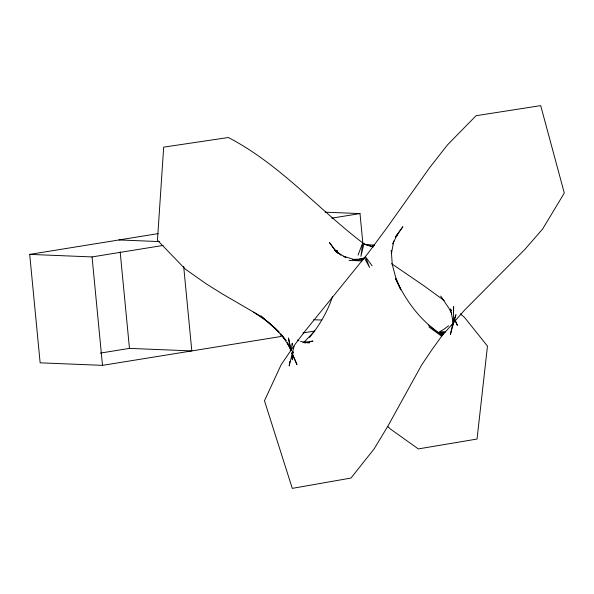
<?xml version="1.0" encoding="UTF-8"?>
<svg xmlns="http://www.w3.org/2000/svg" width="594" height="594" viewBox="0 0 594 594"><rect width="100%" height="100%" fill="white"/><g stroke="black" fill="none" stroke-linecap="round" stroke-linejoin="round"><path stroke-width="0.89" d="M453.534 324.532L453.549 321.844M453.593 311.984L453.616 306.601L453.363 320.114L452.806 322.846M289.805 361.39L289.204 365.919L294.104 346.131M291.268 350.519L292.233 343.273L292.255 345.107M451.871 327.391L450.371 334.66L455.94 314.672L453.326 322.156M392.953 243.317L393.755 240.949L391.461 253.541L391.29 250.46L392.255 264.486L395.723 277.42L400.831 289.813M451.871 326.314L452.747 323.819M332.566 296.465C327.598 311.427 319.639 325.393 309.474 337.437M358.056 255.116L362.711 242.887C317.404 208.331 279.492 164.063 228.341 137.511L163.677 147.149L157.455 240.258L185.365 269.171L206.46 284.014L221.993 293.703L261.167 316.528M392.894 244.015L396.606 235.632L402.888 226.685L395.322 237.177M395.314 237.34L398.017 233.746M304.076 342.144L314.553 331.207M448.596 325.772L443.74 329.418L439.456 331.794L445.255 332.076L464.567 310.105L524.925 249.361L542.634 228.987L564.3 193.057L540.696 105.628L476.076 115.704L447.557 144.802L429.7 167.582L386.776 227.985L368.087 253.207L305.776 330.212L295.218 344.112L281.185 364.642L264.471 400.772L292.285 488.372L350.98 478.059L374.22 448.745L388.082 425.801L421.621 365.013L431.63 350.156L442.515 335.023L445.255 332.076L438.253 332.581M395.983 236.382L397.393 235.417L395.864 236.323M359.118 259.192L364.419 257.915L369.55 267.419L365.421 256.675L372.134 265.815M309.6 341.877L312.971 341.09L303.259 342.478M280.865 333.717L281.125 336.471L102.495 365.362L40.14 362.83L29.7 254.388L158.204 233.605M29.7 254.388L92.055 256.927L163.142 245.426M331.749 218.154L360.001 213.588L362.927 243.911M100.297 353.103L129.462 348.388L191.81 350.92L183.672 266.372M302.999 332.937L314.85 331.021M361.687 259.229L363.431 258.991L352.584 259.415L361.939 260.877L349.042 260.402M306.801 342.768L309.452 342.783L300.519 341.52M325.163 212.169L360.001 213.588M119.015 239.946L159.363 241.587M313.595 319.721L321.844 320.055M365.993 244.565L374.213 245.107M303.007 342.307L305.546 342.998M440.741 334.541L442.515 335.023C421.109 321.985 405.851 300.98 395.522 278.482L400.453 289.003M365.897 244.75L373.27 246.948L363.922 243.815L362.711 242.887L360.922 256.4L363.922 243.815L365.08 244.505M354.737 259.778L343.763 256.318L345.908 257.544M344.921 256.905L335.528 251.336L338.253 253.304M253.608 312.125L268.458 322.275L278.987 331.912M391.55 263.662L424.146 285.952L444.245 300.571M428.861 326.886L441.736 336.278L428.682 325.17M297.579 339.902L298.945 340.897M460.343 313.862L464.523 317.389L487.474 346.102L477.041 439.04L418.31 448.916L390.325 428.95L387.704 426.433M340.978 255.272L334.667 249.799L335.759 251.24M278.868 331.957L260.929 316.001L275.237 328.215L285.907 340.481M286.108 340.481L281.764 335.031L290.124 347.735M335.877 251.21L329.462 242.538L335.729 251.203M440.674 296.064L448.938 308.256L451.759 313.959M292.582 351.477L293.562 352.97L292.619 351.403M288.35 344.357L287.399 342.79L290.718 350.356M455.383 321.287L457.395 325.356L455.011 319.602M291.825 352.881L296.993 364.649L292.025 352.955M451.277 310.558L450.594 308.917L453.044 321.933M290.748 348.619L288.476 337.971L290.756 350.66M291.899 357.009L292.382 359.726L292.307 351.5M337.281 252.873L336.954 250.237L337.251 252.74M120.166 251.893L129.462 348.388M92.055 256.927L102.495 365.362M374.183 245.367L372.356 245.485L374.213 245.352M443.696 333.954L439.211 333.293L443.696 333.954"/></g></svg>
